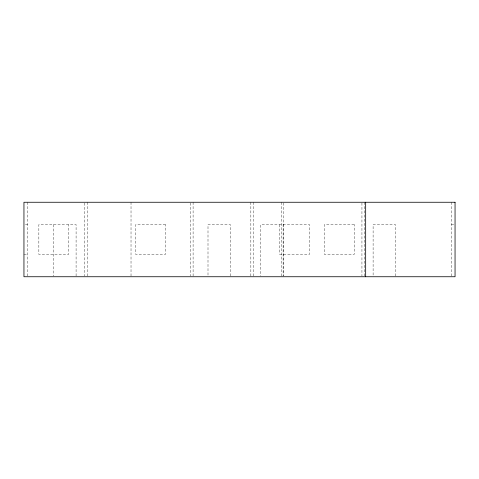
<?xml version="1.0" encoding="UTF-8"?>
<svg xmlns="http://www.w3.org/2000/svg" width="479" height="479" viewBox="0 0 479 479"><rect width="100%" height="100%" fill="white"/><g stroke="black" fill="none" stroke-linecap="round" stroke-linejoin="round"><path stroke-width="0.36" stroke-dasharray="2.4 1.8" d="M25.441 224.603L27.674 224.603M451.326 224.603L455.05 224.603M23.95 254.397L27.674 254.397M451.326 202.258L451.326 276M395.462 276L395.462 224.603L373.111 224.603L373.111 276M364.423 202.258L364.423 276M361.938 203L361.938 276M283.73 203L283.73 276M283.119 224.603L283.119 276M281.245 202.258L281.245 276M279.694 224.603L279.694 254.397L309.488 254.397L309.488 224.603L260.774 224.603L260.774 276M253.325 202.258L253.325 276M250.84 202.258L250.84 276M230.345 276L230.345 224.603L208 224.603L208 276M193.103 202.258L193.103 276M190.618 203L190.618 276M131.024 202.258L131.024 276M87.268 202.258L87.268 276M84.783 203L84.783 276M76.089 276L76.089 224.603L38.847 224.603L38.847 254.397L68.641 254.397L68.641 224.603M53.744 224.603L53.744 276M27.674 202.258L27.674 276M165.477 224.603L135.683 224.603L135.683 254.397L165.477 254.397L165.477 224.603M354.179 224.603L324.385 224.603L324.385 254.397L354.179 254.397L354.179 224.603"/><path stroke-width="0.72" d="M365.663 202.258L365.663 276.742M455.05 202.258L23.95 202.258L23.95 276.742L455.05 276.742L455.05 202.258"/></g></svg>
